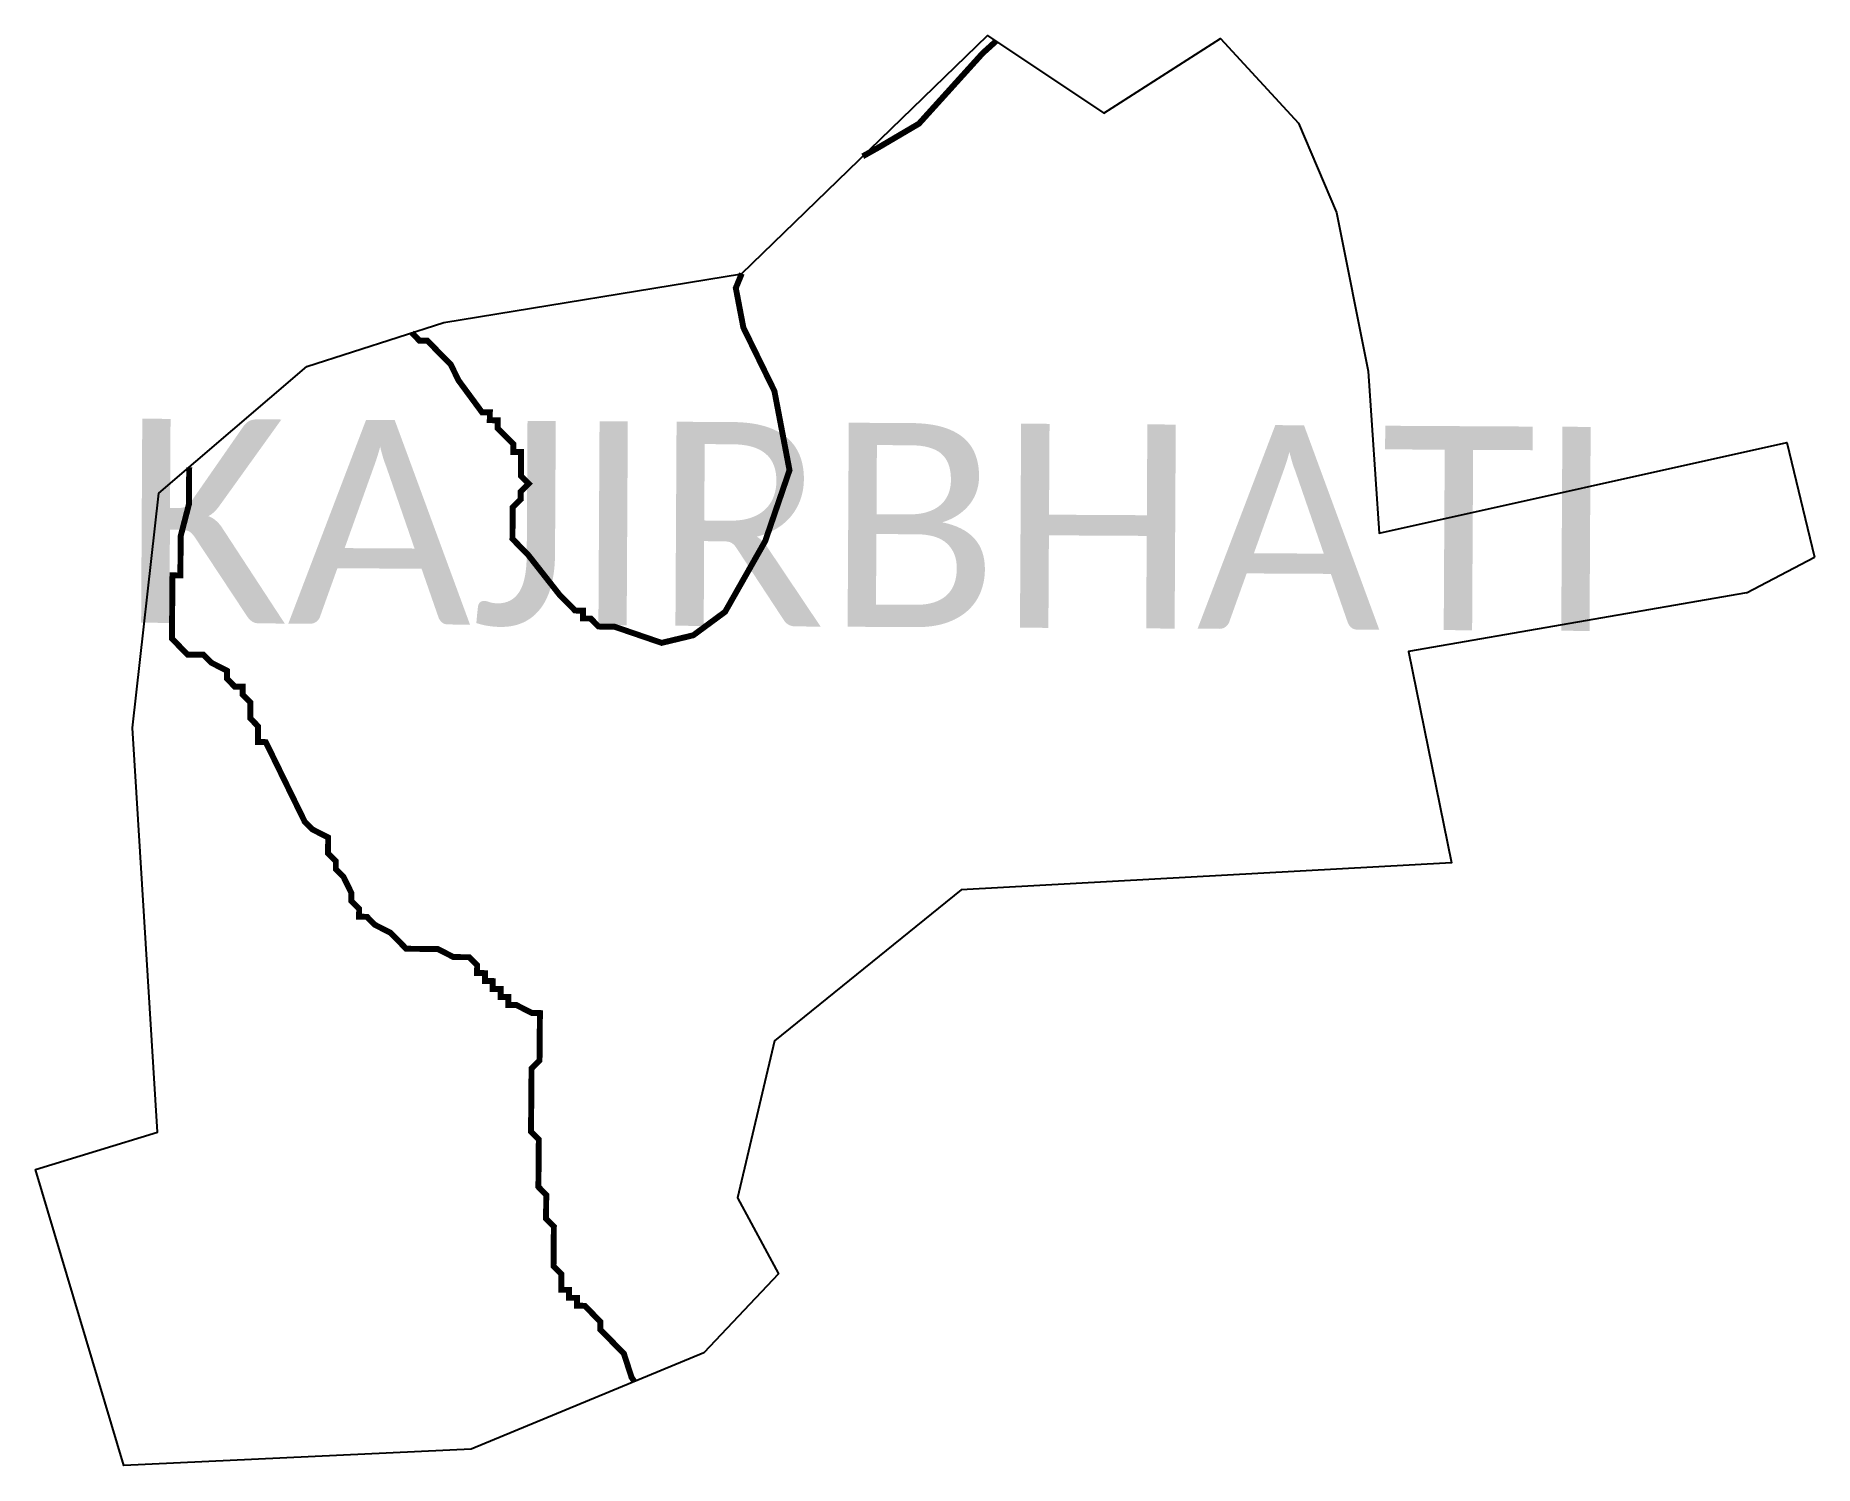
# Model space of a CAD drawing. Header units: metres. Extents: x 317274 to 318181, y 1892261 to 1892990.
import ezdxf

# ---------------------------------------------------------------- set-up
doc = ezdxf.new("R2010")
doc.units = ezdxf.units.M
for name, color, linetype in [('HAZARDS LINE', 1, 'Continuous'), ('village', 3, 'Continuous'), ('VILLAGE NAME', 250, 'Continuous')]:
    doc.layers.add(name, color=color, linetype=linetype)
doc.styles.get("Standard").update_dxf_attribs({"font": 'simplex.shx'})

msp = doc.modelspace()

# ---------------------------------------------------------------- linework, layer by layer
at = {"color": 3, "true_color": 0x00ff00, "flags": 128}
msp.add_lwpolyline([(318146.46, 1892705.87), (318181.08, 1892724.01)], dxfattribs=at)
at = {"layer": 'HAZARDS LINE', "lineweight": 18, "const_width": 3.02}
for points in [[(317695.78, 1892928.39), (317704.19, 1892933.11), (317724.44, 1892945.02), (317756.97, 1892980.99), (317763.69, 1892987.05)], [(317695.78, 1892928.39), (317704.19, 1892933.11), (317724.44, 1892945.02), (317756.97, 1892980.99), (317763.69, 1892987.05)], [(317465.82, 1892838.39), (317469.71, 1892834.43), (317473.74, 1892834.39), (317477.73, 1892830.33), (317481.72, 1892826.27), (317485.72, 1892822.2), (317489.67, 1892814.11), (317501.62, 1892797.89), (317505.65, 1892797.86), (317505.61, 1892793.83), (317509.64, 1892793.79), (317509.6, 1892789.77), (317513.6, 1892785.7), (317517.59, 1892781.64), (317517.55, 1892777.61), (317521.58, 1892777.58), (317521.55, 1892773.55), (317521.51, 1892769.52), (317521.48, 1892765.49), (317525.47, 1892761.43), (317521.41, 1892757.43), (317521.37, 1892753.41), (317517.31, 1892749.41), (317517.27, 1892745.38), (317517.24, 1892741.36), (317517.2, 1892737.33), (317517.17, 1892733.3), (317521.16, 1892729.24), (317525.15, 1892725.17), (317541.09, 1892704.89), (317549.08, 1892696.76), (317553.1, 1892696.73), (317553.07, 1892692.7), (317557.1, 1892692.67), (317561.09, 1892688.6), (317569.14, 1892688.53), (317593.24, 1892680.27), (317609.39, 1892684.15), (317625.6, 1892696.1), (317646.06, 1892732.18), (317658.45, 1892768.33), (317650.75, 1892808.68), (317634.92, 1892841.05), (317631.06, 1892861.23), (317634.11, 1892868.65)], [(317465.82, 1892838.39), (317469.71, 1892834.43), (317473.74, 1892834.39), (317477.73, 1892830.33), (317481.72, 1892826.27), (317485.72, 1892822.2), (317489.67, 1892814.11), (317501.62, 1892797.89), (317505.65, 1892797.86), (317505.61, 1892793.83), (317509.64, 1892793.79), (317509.6, 1892789.77), (317513.6, 1892785.7), (317517.59, 1892781.64), (317517.55, 1892777.61), (317521.58, 1892777.58), (317521.55, 1892773.55), (317521.51, 1892769.52), (317521.48, 1892765.49), (317525.47, 1892761.43), (317521.41, 1892757.43), (317521.37, 1892753.41), (317517.31, 1892749.41), (317517.27, 1892745.38), (317517.24, 1892741.36), (317517.2, 1892737.33), (317517.17, 1892733.3), (317521.16, 1892729.24), (317525.15, 1892725.17), (317541.09, 1892704.89), (317549.08, 1892696.76), (317553.1, 1892696.73), (317553.07, 1892692.7), (317557.1, 1892692.67), (317561.09, 1892688.6), (317569.14, 1892688.53), (317593.24, 1892680.27), (317609.39, 1892684.15), (317625.6, 1892696.1), (317646.06, 1892732.18), (317658.45, 1892768.33), (317650.75, 1892808.68), (317634.92, 1892841.05), (317631.06, 1892861.23), (317634.11, 1892868.65)], [(317579.29, 1892303.6), (317577.9, 1892305.73), (317573.98, 1892317.85), (317562, 1892330.04), (317562.03, 1892334.07), (317558.04, 1892338.14), (317554.05, 1892342.2), (317550.02, 1892342.24), (317550.06, 1892346.26), (317546.03, 1892346.3), (317546.06, 1892350.33), (317542.04, 1892350.36), (317542.07, 1892354.39), (317542.11, 1892358.42), (317538.11, 1892362.48), (317538.15, 1892366.51), (317538.18, 1892370.54), (317538.22, 1892374.57), (317538.25, 1892378.6), (317538.29, 1892382.62), (317534.3, 1892386.69), (317534.33, 1892390.72), (317534.37, 1892394.74), (317534.4, 1892398.77), (317530.41, 1892402.84), (317530.44, 1892406.86), (317530.58, 1892422.98), (317530.62, 1892427.01), (317526.63, 1892431.07), (317526.66, 1892435.1), (317526.7, 1892439.13), (317526.77, 1892447.18), (317526.8, 1892451.21), (317526.84, 1892455.24), (317526.87, 1892459.27), (317526.91, 1892463.3), (317530.97, 1892467.29), (317531, 1892471.32), (317531.04, 1892475.35), (317531.07, 1892479.37), (317531.11, 1892483.4), (317531.14, 1892487.43), (317531.18, 1892491.46), (317527.15, 1892491.49), (317519.13, 1892495.59), (317515.1, 1892495.63), (317515.14, 1892499.66), (317511.11, 1892499.69), (317511.15, 1892503.72), (317507.12, 1892503.75), (317507.15, 1892507.78), (317503.12, 1892507.82), (317503.16, 1892511.85), (317499.13, 1892511.88), (317499.17, 1892515.91), (317495.17, 1892519.97), (317491.15, 1892520.01), (317487.12, 1892520.04), (317479.1, 1892524.14), (317471.04, 1892524.21), (317467.02, 1892524.25), (317462.99, 1892524.28), (317458.99, 1892528.34), (317455, 1892532.41), (317446.98, 1892536.51), (317442.99, 1892540.57), (317438.96, 1892540.6), (317439, 1892544.63), (317435, 1892548.7), (317435.04, 1892552.72), (317431.08, 1892560.82), (317427.09, 1892564.88), (317427.12, 1892568.91), (317423.13, 1892572.97), (317423.17, 1892577), (317423.2, 1892581.03), (317415.18, 1892585.13), (317411.19, 1892589.19), (317407.23, 1892597.28), (317399.31, 1892613.46), (317395.36, 1892621.56), (317391.4, 1892629.65), (317387.37, 1892629.68), (317387.41, 1892633.71), (317387.44, 1892637.74), (317383.45, 1892641.8), (317383.52, 1892649.86), (317379.53, 1892653.92), (317379.56, 1892657.95), (317375.53, 1892657.99), (317371.54, 1892662.05), (317371.58, 1892666.08), (317363.56, 1892670.18), (317359.56, 1892674.24), (317351.51, 1892674.31), (317347.51, 1892678.37), (317343.52, 1892682.44), (317343.56, 1892686.46), (317343.63, 1892694.52), (317343.66, 1892698.55), (317343.7, 1892702.58), (317343.73, 1892706.61), (317343.77, 1892710.63), (317343.8, 1892714.66), (317347.83, 1892714.63), (317347.86, 1892718.66), (317347.9, 1892722.68), (317347.93, 1892726.71), (317348, 1892734.77), (317352.17, 1892750.85), (317352.21, 1892754.88), (317352.28, 1892762.93), (317352.31, 1892766.96), (317352.34, 1892769.84)], [(317579.29, 1892303.6), (317577.9, 1892305.73), (317573.98, 1892317.85), (317562, 1892330.04), (317562.03, 1892334.07), (317558.04, 1892338.14), (317554.05, 1892342.2), (317550.02, 1892342.24), (317550.06, 1892346.26), (317546.03, 1892346.3), (317546.06, 1892350.33), (317542.04, 1892350.36), (317542.07, 1892354.39), (317542.11, 1892358.42), (317538.11, 1892362.48), (317538.15, 1892366.51), (317538.18, 1892370.54), (317538.22, 1892374.57), (317538.25, 1892378.6), (317538.29, 1892382.62), (317534.3, 1892386.69), (317534.33, 1892390.72), (317534.37, 1892394.74), (317534.4, 1892398.77), (317530.41, 1892402.84), (317530.44, 1892406.86), (317530.58, 1892422.98), (317530.62, 1892427.01), (317526.63, 1892431.07), (317526.66, 1892435.1), (317526.7, 1892439.13), (317526.77, 1892447.18), (317526.8, 1892451.21), (317526.84, 1892455.24), (317526.87, 1892459.27), (317526.91, 1892463.3), (317530.97, 1892467.29), (317531, 1892471.32), (317531.04, 1892475.35), (317531.07, 1892479.37), (317531.11, 1892483.4), (317531.14, 1892487.43), (317531.18, 1892491.46), (317527.15, 1892491.49), (317519.13, 1892495.59), (317515.1, 1892495.63), (317515.14, 1892499.66), (317511.11, 1892499.69), (317511.15, 1892503.72), (317507.12, 1892503.75), (317507.15, 1892507.78), (317503.12, 1892507.82), (317503.16, 1892511.85), (317499.13, 1892511.88), (317499.17, 1892515.91), (317495.17, 1892519.97), (317491.15, 1892520.01), (317487.12, 1892520.04), (317479.1, 1892524.14), (317471.04, 1892524.21), (317467.02, 1892524.25), (317462.99, 1892524.28), (317458.99, 1892528.34), (317455, 1892532.41), (317446.98, 1892536.51), (317442.99, 1892540.57), (317438.96, 1892540.6), (317439, 1892544.63), (317435, 1892548.7), (317435.04, 1892552.72), (317431.08, 1892560.82), (317427.09, 1892564.88), (317427.12, 1892568.91), (317423.13, 1892572.97), (317423.17, 1892577), (317423.2, 1892581.03), (317415.18, 1892585.13), (317411.19, 1892589.19), (317407.23, 1892597.28), (317399.31, 1892613.46), (317395.36, 1892621.56), (317391.4, 1892629.65), (317387.37, 1892629.68), (317387.41, 1892633.71), (317387.44, 1892637.74), (317383.45, 1892641.8), (317383.52, 1892649.86), (317379.53, 1892653.92), (317379.56, 1892657.95), (317375.53, 1892657.99), (317371.54, 1892662.05), (317371.58, 1892666.08), (317363.56, 1892670.18), (317359.56, 1892674.24), (317351.51, 1892674.31), (317347.51, 1892678.37), (317343.52, 1892682.44), (317343.56, 1892686.46), (317343.63, 1892694.52), (317343.66, 1892698.55), (317343.7, 1892702.58), (317343.73, 1892706.61), (317343.77, 1892710.63), (317343.8, 1892714.66), (317347.83, 1892714.63), (317347.86, 1892718.66), (317347.9, 1892722.68), (317347.93, 1892726.71), (317348, 1892734.77), (317352.17, 1892750.85), (317352.21, 1892754.88), (317352.28, 1892762.93), (317352.31, 1892766.96), (317352.34, 1892769.84)]]:
    msp.add_lwpolyline(points, dxfattribs=at)
at = {"layer": 'village', "color": 3, "true_color": 0x00ff00}
msp.add_polyline3d([(318146.48, 1892705.87, 0), (317974.16, 1892675.9, 0), (317996.07, 1892568.12, 0), (317745.91, 1892554.25, 0), (317650.75, 1892477.3, 0), (317631.96, 1892397.31, 0), (317652.75, 1892358.57, 0), (317614.69, 1892318.29, 0), (317496.15, 1892269.12, 0), (317318.99, 1892260.8, 0), (317274, 1892411.65, 0), (317336.2, 1892430.67, 0), (317323.48, 1892636.97, 0), (317336.89, 1892756.6, 0), (317412.34, 1892821.26, 0), (317482.14, 1892843.62, 0), (317633.99, 1892868.53, 0), (317759.33, 1892989.96, 0), (317818.7, 1892950.33, 0), (317878.25, 1892988.49, 0), (317918.03, 1892945.22, 0), (317937.43, 1892899.8, 0), (317953.56, 1892818.85, 0), (317959.12, 1892736.28, 0), (318167.08, 1892782.43, 0), (318181.08, 1892724, 0)], dxfattribs=at)

# ---------------------------------------------------------------- texts
at = {"layer": 'VILLAGE NAME', "insert": (317318.59, 1892794.63), "char_height": 104.0416, "attachment_point": 1, "rotation": 359.67619}
msp.add_mtext_dynamic_manual_height_columns('{\\fCalibri|b0|i0|c0|p34;KAJIRBHATI}', width=1512.2538, gutter_width=520.21, heights=[0], dxfattribs=at)

doc.saveas('drawing.dxf')
